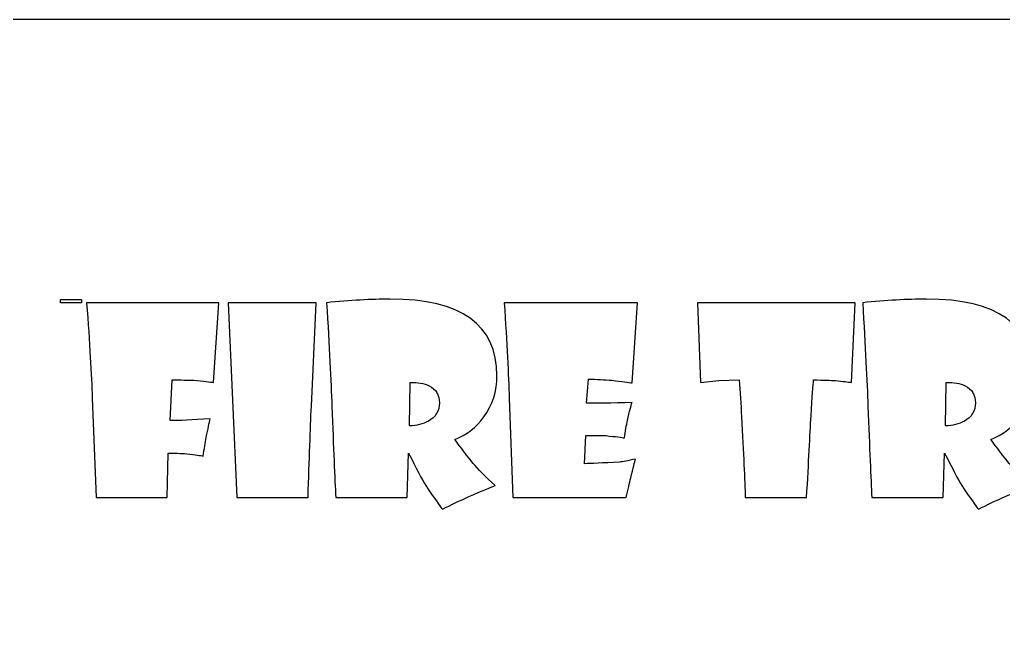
# Model space of a CAD drawing. Header units: centimetres. Extents: x -25 to 25, y -32.5 to 32.5.
# Drawn here: x -15.32 to 3.42, y 20.71 to 32.5 of the extents above; entities that cross this region are included whole.
import ezdxf

# ---------------------------------------------------------------- set-up
doc = ezdxf.new("R2010")
doc.units = ezdxf.units.CM
doc.header["$MEASUREMENT"] = 0
doc.header["$XCLIPFRAME"] = 0
doc.layers.add('Capa 1', color=7, linetype='Continuous')
picture_1 = doc.add_image_def('image2.jpg', size_in_pixel=(2066, 333))

msp = doc.modelspace()

# ---------------------------------------------------------------- linework, layer by layer
at = {"layer": 'Capa 1', "color": 254}
msp.add_lwpolyline([(-25, -32.5), (25, -32.5), (25, 32.5), (-25, 32.5), (-25, -32.5)], close=True, dxfattribs=at)
at = {"layer": 'Capa 1', "color": 250}
for points, knots in [([(-11.52982, 27.10342), (-11.52982, 27.10342), (-11.62878, 25.58437), (-11.62878, 25.58437), (-11.62878, 25.58437), (-11.68816, 25.59344), (-11.81434, 25.60746), (-12.00649, 25.62477), (-12.00649, 25.62477), (-12.12194, 25.6289), (-12.25801, 25.6322), (-12.41553, 25.63385), (-12.41553, 25.63385), (-12.41553, 25.63385), (-12.45676, 24.857), (-12.45676, 24.857), (-12.45676, 24.857), (-12.29182, 24.8537), (-12.037, 24.86607), (-11.69311, 24.89328), (-11.69311, 24.89328), (-11.7096, 24.82071), (-11.73434, 24.70113), (-11.76815, 24.53537), (-11.76815, 24.53537), (-11.7863, 24.43724), (-11.80526, 24.31931), (-11.82671, 24.18076), (-11.82671, 24.18076), (-11.87124, 24.18983), (-11.97432, 24.20468), (-12.13596, 24.22365), (-12.13596, 24.22365), (-12.25554, 24.23354), (-12.37347, 24.23684), (-12.49057, 24.23354), (-12.49057, 24.23354), (-12.49057, 24.23354), (-12.50954, 23.39237), (-12.50954, 23.39237), (-12.50954, 23.39237), (-12.50954, 23.39237), (-13.86531, 23.39237), (-13.86531, 23.39237), (-13.86531, 23.39237), (-13.86531, 23.39237), (-13.94036, 25.28666), (-13.94036, 25.28666), (-13.94036, 25.28666), (-13.95273, 25.72126), (-13.98901, 26.3274), (-14.04839, 27.10342), (-14.04839, 27.10342), (-14.04839, 27.10342), (-11.52982, 27.10342), (-11.52982, 27.10342)], [0, 0, 0, 0, 0.06666667, 0.06666667, 0.06666667, 0.06666667, 0.13333333, 0.13333333, 0.13333333, 0.13333333, 0.2, 0.2, 0.2, 0.2, 0.26666667, 0.26666667, 0.26666667, 0.26666667, 0.33333333, 0.33333333, 0.33333333, 0.33333333, 0.4, 0.4, 0.4, 0.4, 0.46666667, 0.46666667, 0.46666667, 0.46666667, 0.53333333, 0.53333333, 0.53333333, 0.53333333, 0.6, 0.6, 0.6, 0.6, 0.66666667, 0.66666667, 0.66666667, 0.66666667, 0.73333333, 0.73333333, 0.73333333, 0.73333333, 0.8, 0.8, 0.8, 0.8, 0.86666667, 0.86666667, 0.86666667, 0.86666667, 1, 1, 1, 1]), ([(-9.67017, 27.10342), (-9.67017, 27.10342), (-9.76501, 25.12914), (-9.76501, 25.12914), (-9.76501, 25.12914), (-9.78315, 24.70443), (-9.80377, 24.12551), (-9.82851, 23.39237), (-9.82851, 23.39237), (-9.82851, 23.39237), (-11.18428, 23.39237), (-11.18428, 23.39237), (-11.18428, 23.39237), (-11.18428, 23.39237), (-11.34757, 27.10342), (-11.34757, 27.10342), (-11.34757, 27.10342), (-11.34757, 27.10342), (-9.67017, 27.10342), (-9.67017, 27.10342)], [0, 0, 0, 0, 0.16666667, 0.16666667, 0.16666667, 0.16666667, 0.33333333, 0.33333333, 0.33333333, 0.33333333, 0.5, 0.5, 0.5, 0.5, 0.66666667, 0.66666667, 0.66666667, 0.66666667, 1, 1, 1, 1]), ([(-6.22714, 25.71384), (-6.22714, 25.41778), (-6.31044, 25.15553), (-6.4762, 24.9271), (-6.4762, 24.9271), (-6.62299, 24.72752), (-6.80689, 24.58403), (-7.02791, 24.49744), (-7.02791, 24.49744), (-6.9809, 24.42487), (-6.86545, 24.2723), (-6.68237, 24.04057), (-6.68237, 24.04057), (-6.59, 23.93336), (-6.44981, 23.79234), (-6.26178, 23.61751), (-6.26178, 23.61751), (-6.33683, 23.59029), (-6.50341, 23.52102), (-6.76071, 23.41051), (-6.76071, 23.41051), (-6.94049, 23.32887), (-7.10955, 23.24805), (-7.26871, 23.16971), (-7.26871, 23.16971), (-7.31572, 23.22743), (-7.42128, 23.37753), (-7.58457, 23.61916), (-7.58457, 23.61916), (-7.65879, 23.74203), (-7.76764, 23.9482), (-7.91196, 24.23849), (-7.91196, 24.23849), (-7.91196, 24.23849), (-7.91609, 24.23849), (-7.91609, 24.23849), (-7.91609, 24.23849), (-7.91609, 24.23849), (-7.93918, 23.39237), (-7.93918, 23.39237), (-7.93918, 23.39237), (-7.93918, 23.39237), (-9.2999, 23.39237), (-9.2999, 23.39237), (-9.2999, 23.39237), (-9.31721, 23.74368), (-9.34195, 24.32261), (-9.37412, 25.12914), (-9.37412, 25.12914), (-9.38896, 25.60498), (-9.42195, 26.26308), (-9.47308, 27.10342), (-9.47308, 27.10342), (-9.03023, 27.1496), (-8.62531, 27.1727), (-8.25998, 27.1727), (-8.25998, 27.1727), (-6.90503, 27.1727), (-6.22714, 26.68614), (-6.22714, 25.71384)], [0, 0, 0, 0, 0.0625, 0.0625, 0.0625, 0.0625, 0.125, 0.125, 0.125, 0.125, 0.1875, 0.1875, 0.1875, 0.1875, 0.25, 0.25, 0.25, 0.25, 0.3125, 0.3125, 0.3125, 0.3125, 0.375, 0.375, 0.375, 0.375, 0.4375, 0.4375, 0.4375, 0.4375, 0.5, 0.5, 0.5, 0.5, 0.5625, 0.5625, 0.5625, 0.5625, 0.625, 0.625, 0.625, 0.625, 0.6875, 0.6875, 0.6875, 0.6875, 0.75, 0.75, 0.75, 0.75, 0.8125, 0.8125, 0.8125, 0.8125, 0.875, 0.875, 0.875, 0.875, 1, 1, 1, 1]), ([(-3.55024, 27.10342), (-3.55024, 27.10342), (-3.65415, 25.57447), (-3.65415, 25.57447), (-3.65415, 25.57447), (-3.71353, 25.58437), (-3.843, 25.60086), (-4.04092, 25.62477), (-4.04092, 25.62477), (-4.17617, 25.63714), (-4.32461, 25.64539), (-4.48542, 25.64869), (-4.48542, 25.64869), (-4.48542, 25.64869), (-4.52089, 25.18852), (-4.52089, 25.18852), (-4.52089, 25.18852), (-4.3444, 25.18357), (-4.05494, 25.18769), (-3.65415, 25.20089), (-3.65415, 25.20089), (-3.67147, 25.14069), (-3.70033, 25.02936), (-3.73909, 24.86689), (-3.73909, 24.86689), (-3.76136, 24.76793), (-3.78115, 24.65495), (-3.79929, 24.52548), (-3.79929, 24.52548), (-3.84547, 24.53702), (-3.96258, 24.55187), (-4.14896, 24.57001), (-4.14896, 24.57001), (-4.23637, 24.57496), (-4.36502, 24.57661), (-4.53573, 24.57496), (-4.53573, 24.57496), (-4.53573, 24.57496), (-4.55964, 24.03562), (-4.55964, 24.03562), (-4.55964, 24.03562), (-4.43842, 24.03727), (-4.21658, 24.04799), (-3.89248, 24.06696), (-3.89248, 24.06696), (-3.83063, 24.0719), (-3.73002, 24.09087), (-3.58982, 24.12468), (-3.58982, 24.12468), (-3.60302, 24.07438), (-3.63271, 23.9548), (-3.67971, 23.7643), (-3.67971, 23.7643), (-3.7028, 23.66616), (-3.73084, 23.54246), (-3.76301, 23.39237), (-3.76301, 23.39237), (-3.76301, 23.39237), (-5.92531, 23.39237), (-5.92531, 23.39237), (-5.92531, 23.39237), (-5.92531, 23.39237), (-5.99459, 25.28666), (-5.99459, 25.28666), (-5.99459, 25.28666), (-6.00778, 25.71961), (-6.03912, 26.32575), (-6.0886, 27.10342), (-6.0886, 27.10342), (-6.0886, 27.10342), (-3.55024, 27.10342), (-3.55024, 27.10342)], [0, 0, 0, 0, 0.05263158, 0.05263158, 0.05263158, 0.05263158, 0.10526316, 0.10526316, 0.10526316, 0.10526316, 0.15789474, 0.15789474, 0.15789474, 0.15789474, 0.21052632, 0.21052632, 0.21052632, 0.21052632, 0.26315789, 0.26315789, 0.26315789, 0.26315789, 0.31578947, 0.31578947, 0.31578947, 0.31578947, 0.36842105, 0.36842105, 0.36842105, 0.36842105, 0.42105263, 0.42105263, 0.42105263, 0.42105263, 0.47368421, 0.47368421, 0.47368421, 0.47368421, 0.52631579, 0.52631579, 0.52631579, 0.52631579, 0.57894737, 0.57894737, 0.57894737, 0.57894737, 0.63157895, 0.63157895, 0.63157895, 0.63157895, 0.68421053, 0.68421053, 0.68421053, 0.68421053, 0.73684211, 0.73684211, 0.73684211, 0.73684211, 0.78947368, 0.78947368, 0.78947368, 0.78947368, 0.84210526, 0.84210526, 0.84210526, 0.84210526, 0.89473684, 0.89473684, 0.89473684, 0.89473684, 1, 1, 1, 1]), ([(0.59789, 27.10342), (0.59789, 27.10342), (0.52862, 25.58437), (0.52862, 25.58437), (0.52862, 25.58437), (0.46512, 25.59344), (0.36368, 25.60581), (0.22431, 25.61983), (0.22431, 25.61983), (0.13855, 25.62477), (-0.00083, 25.6289), (-0.1938, 25.63385), (-0.1938, 25.63385), (-0.20287, 25.53901), (-0.21937, 25.30975), (-0.24328, 24.94524), (-0.24328, 24.94524), (-0.2606, 24.5931), (-0.28864, 24.0752), (-0.3274, 23.39237), (-0.3274, 23.39237), (-0.3274, 23.39237), (-1.49514, 23.39237), (-1.49514, 23.39237), (-1.49514, 23.39237), (-1.50751, 23.71729), (-1.5306, 24.22859), (-1.56524, 24.92627), (-1.56524, 24.92627), (-1.58091, 25.1679), (-1.59658, 25.40376), (-1.6139, 25.63385), (-1.6139, 25.63385), (-1.6139, 25.63385), (-1.9982, 25.61983), (-1.9982, 25.61983), (-1.9982, 25.61983), (-1.9982, 25.61983), (-2.34621, 25.58437), (-2.34621, 25.58437), (-2.34621, 25.58437), (-2.34621, 25.58437), (-2.40559, 27.10342), (-2.40559, 27.10342), (-2.40559, 27.10342), (-2.40559, 27.10342), (0.59789, 27.10342), (0.59789, 27.10342)], [0, 0, 0, 0, 0.07692308, 0.07692308, 0.07692308, 0.07692308, 0.15384615, 0.15384615, 0.15384615, 0.15384615, 0.23076923, 0.23076923, 0.23076923, 0.23076923, 0.30769231, 0.30769231, 0.30769231, 0.30769231, 0.38461538, 0.38461538, 0.38461538, 0.38461538, 0.46153846, 0.46153846, 0.46153846, 0.46153846, 0.53846154, 0.53846154, 0.53846154, 0.53846154, 0.61538462, 0.61538462, 0.61538462, 0.61538462, 0.69230769, 0.69230769, 0.69230769, 0.69230769, 0.76923077, 0.76923077, 0.76923077, 0.76923077, 0.84615385, 0.84615385, 0.84615385, 0.84615385, 1, 1, 1, 1]), ([(3.98732, 25.71384), (3.98732, 25.41778), (3.90402, 25.15553), (3.73826, 24.9271), (3.73826, 24.9271), (3.59147, 24.72752), (3.40757, 24.58403), (3.18655, 24.49744), (3.18655, 24.49744), (3.23356, 24.42487), (3.34901, 24.2723), (3.53209, 24.04057), (3.53209, 24.04057), (3.62446, 23.93336), (3.76465, 23.79234), (3.95268, 23.61751), (3.95268, 23.61751), (3.87763, 23.59029), (3.71105, 23.52102), (3.45375, 23.41051), (3.45375, 23.41051), (3.27397, 23.32887), (3.10491, 23.24805), (2.94575, 23.16971), (2.94575, 23.16971), (2.89874, 23.22743), (2.79318, 23.37753), (2.62989, 23.61916), (2.62989, 23.61916), (2.55567, 23.74203), (2.44682, 23.9482), (2.3025, 24.23849), (2.3025, 24.23849), (2.3025, 24.23849), (2.29837, 24.23849), (2.29837, 24.23849), (2.29837, 24.23849), (2.29837, 24.23849), (2.27528, 23.39237), (2.27528, 23.39237), (2.27528, 23.39237), (2.27528, 23.39237), (0.91456, 23.39237), (0.91456, 23.39237), (0.91456, 23.39237), (0.89725, 23.74368), (0.87251, 24.32261), (0.84034, 25.12914), (0.84034, 25.12914), (0.8255, 25.60498), (0.79251, 26.26308), (0.74138, 27.10342), (0.74138, 27.10342), (1.18423, 27.1496), (1.58915, 27.1727), (1.95448, 27.1727), (1.95448, 27.1727), (3.30943, 27.1727), (3.98732, 26.68614), (3.98732, 25.71384)], [0, 0, 0, 0, 0.0625, 0.0625, 0.0625, 0.0625, 0.125, 0.125, 0.125, 0.125, 0.1875, 0.1875, 0.1875, 0.1875, 0.25, 0.25, 0.25, 0.25, 0.3125, 0.3125, 0.3125, 0.3125, 0.375, 0.375, 0.375, 0.375, 0.4375, 0.4375, 0.4375, 0.4375, 0.5, 0.5, 0.5, 0.5, 0.5625, 0.5625, 0.5625, 0.5625, 0.625, 0.625, 0.625, 0.625, 0.6875, 0.6875, 0.6875, 0.6875, 0.75, 0.75, 0.75, 0.75, 0.8125, 0.8125, 0.8125, 0.8125, 0.875, 0.875, 0.875, 0.875, 1, 1, 1, 1]), ([(-7.32562, 25.19264), (-7.32562, 25.34603), (-7.39077, 25.45572), (-7.52024, 25.52169), (-7.52024, 25.52169), (-7.6159, 25.56952), (-7.73548, 25.59096), (-7.8798, 25.58437), (-7.8798, 25.58437), (-7.8798, 25.58437), (-7.89382, 24.75804), (-7.89382, 24.75804), (-7.89382, 24.75804), (-7.7594, 24.75804), (-7.63982, 24.78773), (-7.53426, 24.8471), (-7.53426, 24.8471), (-7.39489, 24.92462), (-7.32562, 25.04008), (-7.32562, 25.19264)], [0, 0, 0, 0, 0.16666667, 0.16666667, 0.16666667, 0.16666667, 0.33333333, 0.33333333, 0.33333333, 0.33333333, 0.5, 0.5, 0.5, 0.5, 0.66666667, 0.66666667, 0.66666667, 0.66666667, 1, 1, 1, 1]), ([(2.88884, 25.19264), (2.88884, 25.34603), (2.82369, 25.45572), (2.69422, 25.52169), (2.69422, 25.52169), (2.59856, 25.56952), (2.47898, 25.59096), (2.33466, 25.58437), (2.33466, 25.58437), (2.33466, 25.58437), (2.32064, 24.75804), (2.32064, 24.75804), (2.32064, 24.75804), (2.45506, 24.75804), (2.57464, 24.78773), (2.6802, 24.8471), (2.6802, 24.8471), (2.81957, 24.92462), (2.88884, 25.04008), (2.88884, 25.19264)], [0, 0, 0, 0, 0.16666667, 0.16666667, 0.16666667, 0.16666667, 0.33333333, 0.33333333, 0.33333333, 0.33333333, 0.5, 0.5, 0.5, 0.5, 0.66666667, 0.66666667, 0.66666667, 0.66666667, 1, 1, 1, 1])]:
    msp.add_open_spline(points, degree=3, knots=knots, dxfattribs=at)

# ---------------------------------------------------------------- pictures from other files: only their frames are drawn
at = {"layer": 'Capa 1', "color": 108}
image = msp.add_image(picture_1, insert=(-14.35046, 22.86764), size_in_units=(28.69444, 4.625), dxfattribs=at)
image.set_boundary_path([(-14.3505, 22.8676), (14.3505, 27.4995)])
image.dxf.flags = 3

doc.saveas('drawing.dxf')
